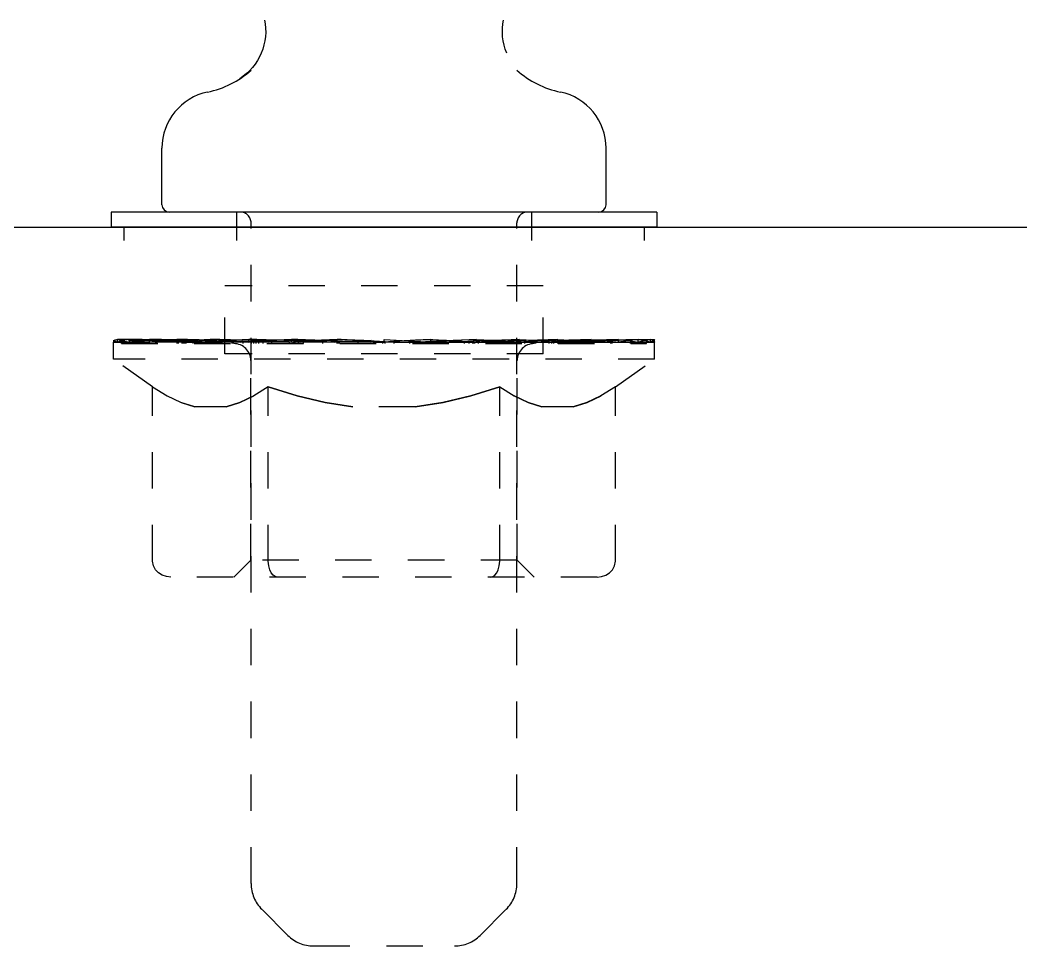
# Model space of a CAD drawing. Extents: x 0 to 288, y 0 to 192.
# Drawn here: x 107.5 to 110.25, y 111.467 to 114.011 of the extents above; entities that cross this region are included whole.
import ezdxf

# ---------------------------------------------------------------- set-up
doc = ezdxf.new("R2010")
doc.units = 0
doc.header["$MEASUREMENT"] = 0
doc.linetypes.add('HIDDEN', pattern=[0.2, 0.1, -0.1])
doc.layers.get('0').update_dxf_attribs({"linetype": 'CONTINUOUS'})
doc.layers.add('DEFAULT_2', color=8, linetype='HIDDEN')
doc.layers.add('PANEL', color=9, linetype='CONTINUOUS')

msp = doc.modelspace()

# ---------------------------------------------------------------- linework, layer by layer
at = {"color": 7, "linetype": 'Continuous'}
for p, q in [((108.8262, 114.0005), (108.8279, 114.0113)), ((108.8299, 113.9425), (108.8274, 113.9539)), ((108.8332, 113.9312), (108.8299, 113.9425)), ((108.8372, 113.9205), (108.8332, 113.9313)), ((108.1135, 113.8566), (108.104, 113.8499)), ((107.89, 113.5037), (107.89, 113.6595)), ((109.11, 113.5037), (109.11, 113.6595)), ((109.25, 113.4837), (107.75, 113.4837)), ((107.75, 113.4837), (107.75, 113.4417)), ((109.25, 113.4837), (109.25, 113.4417)), ((109.25, 113.4417), (107.75, 113.4417)), ((107.785, 113.4417), (107.785, 113.4057)), ((109.215, 113.4417), (109.215, 113.4057))]:
    msp.add_line(p, q, dxfattribs=at)
at = {"linetype": 'HIDDEN'}
msp.add_line((108.9375, 113.2807), (108.0625, 113.2807), dxfattribs=at)
at = {"color": 8, "linetype": 'HIDDEN'}
for p, q in [((108.0625, 113.0937), (108.0625, 113.2807)), ((108.9375, 113.0937), (108.9375, 113.2807)), ((108.9375, 113.0937), (108.0625, 113.0937))]:
    msp.add_line(p, q, dxfattribs=at)
at = {"color": 7, "linetype": 'Continuous'}
for points in [[(108.1721, 114.0113), (108.1738, 114.0006), (108.1748, 113.9889), (108.1749, 113.9773), (108.1742, 113.9656), (108.1726, 113.9541), (108.1702, 113.9427), (108.1669, 113.9315), (108.1628, 113.9206), (108.1579, 113.91), (108.1522, 113.8998), (108.1458, 113.89), (108.1387, 113.8808), (108.1309, 113.8721), (108.1225, 113.864), (108.1135, 113.8566)], [(108.8274, 113.9539), (108.8258, 113.9655), (108.8251, 113.9772), (108.8252, 113.9889), (108.8262, 114.0005)]]:
    msp.add_lwpolyline(points, dxfattribs=at)
for centre, radius, start, end in [((107.9635, 114.0645), 0.2565, 281.6478, 311.9717), ((109.0365, 114.0645), 0.2565, 228.0281, 258.3522), ((108.047, 113.6595), 0.157, 101.6478, 180), ((108.953, 113.6595), 0.157, 0, 78.3522), ((107.91, 113.5037), 0.02, 180, 270), ((109.09, 113.5037), 0.02, 270, 0)]:
    msp.add_arc(centre, radius, start, end, dxfattribs=at)
at = {"layer": 'DEFAULT_2', "color": 8, "linetype": 'HIDDEN'}
for p, q in [((108.095, 113.4837), (108.095, 113.4057)), ((108.905, 113.4837), (108.905, 113.4057)), ((108.135, 111.6382), (108.135, 113.4537)), ((108.865, 111.6382), (108.865, 113.4537)), ((107.7565, 113.0791), (107.7565, 113.126)), ((107.7565, 113.126), (107.7565, 113.1256)), ((107.7565, 113.1256), (108.1132, 113.1256)), ((107.8979, 113.1297), (107.7577, 113.1312)), ((107.7577, 113.1256), (107.7577, 113.1312)), ((107.7678, 113.126), (107.7678, 113.1337)), ((107.7899, 113.126), (107.7678, 113.126)), ((107.7888, 113.126), (107.7678, 113.126)), ((107.7784, 113.1221), (107.7784, 113.126)), ((107.7784, 113.1221), (109.2216, 113.1221)), ((107.8171, 113.1263), (107.7888, 113.126)), ((107.7888, 113.1221), (107.7888, 113.126)), ((107.7899, 113.1221), (107.7899, 113.126)), ((107.8013, 113.126), (107.8013, 113.1337)), ((107.823, 113.126), (107.8013, 113.126)), ((107.8465, 113.1263), (107.8208, 113.126)), ((107.8208, 113.1221), (107.8208, 113.126)), ((107.849, 113.1263), (107.823, 113.126)), ((107.823, 113.1221), (107.823, 113.126)), ((107.8561, 113.126), (107.8561, 113.1337)), ((107.8767, 113.126), (107.8561, 113.126)), ((107.897, 113.1263), (107.8734, 113.126)), ((107.8734, 113.1221), (107.8734, 113.126)), ((107.9007, 113.1263), (107.8767, 113.126)), ((107.8767, 113.1221), (107.8767, 113.126)), ((107.8979, 113.1256), (107.8979, 113.1297)), ((107.9304, 113.126), (107.9304, 113.1337)), ((107.9493, 113.126), (107.9304, 113.126)), ((107.9318, 113.1221), (107.9318, 113.1256)), ((107.9325, 113.1221), (107.9325, 113.1256)), ((107.9356, 113.1221), (107.9356, 113.1256)), ((107.9659, 113.1263), (107.9451, 113.126)), ((107.9451, 113.1221), (107.9451, 113.126)), ((107.9453, 113.1221), (107.9453, 113.1256)), ((107.9707, 113.1263), (107.9493, 113.126)), ((107.9493, 113.1221), (107.9493, 113.126)), ((107.9514, 113.1256), (107.9525, 113.1268)), ((107.9525, 113.1221), (107.9525, 113.1268)), ((107.9564, 113.1221), (107.9564, 113.1256)), ((107.9757, 113.1221), (107.9757, 113.1256)), ((107.9938, 113.1221), (107.9938, 113.1256)), ((107.9962, 113.1221), (107.9962, 113.1288)), ((108.022, 113.1221), (108.022, 113.1256)), ((108.0221, 113.126), (108.0221, 113.1337)), ((108.0387, 113.126), (108.0221, 113.126)), ((108.051, 113.1263), (108.0337, 113.126)), ((108.0337, 113.1221), (108.0337, 113.126)), ((108.0567, 113.1263), (108.0387, 113.126)), ((108.0387, 113.1221), (108.0387, 113.126)), ((108.0466, 113.1221), (108.0466, 113.1256)), ((108.0623, 113.1221), (108.0623, 113.1305)), ((108.0829, 113.1221), (108.0829, 113.1256)), ((108.0856, 113.1221), (108.0856, 113.1256)), ((108.1132, 113.1221), (108.1132, 113.1256)), ((108.1915, 113.1256), (108.1258, 113.1256)), ((108.1282, 113.126), (108.1282, 113.1337)), ((108.142, 113.126), (108.1282, 113.126)), ((108.1497, 113.1263), (108.1364, 113.126)), ((108.1364, 113.1221), (108.1364, 113.126)), ((108.1562, 113.1263), (108.142, 113.126)), ((108.142, 113.1221), (108.142, 113.126)), ((108.1487, 113.1221), (108.1487, 113.1319)), ((108.1564, 113.1221), (108.1564, 113.1256)), ((108.1676, 113.1221), (108.1676, 113.1256)), ((108.1915, 113.1221), (108.1915, 113.1256)), ((108.2792, 113.1256), (108.2166, 113.1256)), ((108.2403, 113.1221), (108.2403, 113.1256)), ((108.2457, 113.126), (108.2457, 113.1337)), ((108.2563, 113.126), (108.2457, 113.126)), ((108.2501, 113.126), (108.2457, 113.126)), ((108.2501, 113.1221), (108.2501, 113.126)), ((108.2528, 113.133), (108.2517, 113.1334)), ((108.2528, 113.1221), (108.2528, 113.1329)), ((108.2563, 113.1221), (108.2563, 113.126)), ((108.2656, 113.1221), (108.2656, 113.1261)), ((108.2792, 113.1221), (108.2792, 113.1256)), ((108.3736, 113.1256), (108.3159, 113.1256)), ((108.3322, 113.1221), (108.3322, 113.1256)), ((108.3653, 113.1256), (108.5, 113.1337)), ((108.3715, 113.1336), (108.3709, 113.1337)), ((108.3709, 113.126), (108.3709, 113.1337)), ((108.3779, 113.126), (108.3709, 113.126)), ((108.3715, 113.126), (108.3715, 113.1336)), ((108.3715, 113.1221), (108.3715, 113.126)), ((108.3736, 113.1221), (108.3736, 113.1256)), ((108.3765, 113.1221), (108.3765, 113.1263)), ((108.3779, 113.1221), (108.3779, 113.126)), ((108.4718, 113.1256), (108.4209, 113.1256)), ((108.4291, 113.1221), (108.4291, 113.1256)), ((108.4718, 113.1221), (108.4718, 113.1256)), ((108.497, 113.1261), (108.4967, 113.126)), ((108.4967, 113.126), (108.5, 113.126)), ((108.4967, 113.1221), (108.4967, 113.126)), ((108.497, 113.1221), (108.497, 113.1261)), ((108.5, 113.1337), (108.6347, 113.1256)), ((108.5, 113.126), (108.5, 113.1337)), ((108.5033, 113.126), (108.5, 113.126)), ((108.503, 113.1261), (108.5033, 113.126)), ((108.503, 113.1221), (108.503, 113.1261)), ((108.5033, 113.1221), (108.5033, 113.126)), ((108.5282, 113.1256), (108.5791, 113.1256)), ((108.5282, 113.1221), (108.5282, 113.1256)), ((108.5709, 113.1221), (108.5709, 113.1256)), ((108.6221, 113.126), (108.6291, 113.126)), ((108.6221, 113.1221), (108.6221, 113.126)), ((108.6235, 113.1221), (108.6235, 113.1263)), ((108.6264, 113.1256), (108.6841, 113.1256)), ((108.6264, 113.1221), (108.6264, 113.1256)), ((108.6285, 113.1336), (108.6291, 113.1337)), ((108.6285, 113.126), (108.6285, 113.1336)), ((108.6285, 113.1221), (108.6285, 113.126)), ((108.6291, 113.126), (108.6291, 113.1337)), ((108.6678, 113.1221), (108.6678, 113.1256)), ((108.7208, 113.1256), (108.7834, 113.1256)), ((108.7208, 113.1221), (108.7208, 113.1256)), ((108.7344, 113.1221), (108.7344, 113.1261)), ((108.7437, 113.126), (108.7543, 113.126)), ((108.7437, 113.1221), (108.7437, 113.126)), ((108.7472, 113.133), (108.7483, 113.1334)), ((108.7472, 113.1221), (108.7472, 113.1329)), ((108.7499, 113.126), (108.7543, 113.126)), ((108.7499, 113.1221), (108.7499, 113.126)), ((108.7543, 113.126), (108.7543, 113.1337)), ((108.7597, 113.1221), (108.7597, 113.1256)), ((108.8085, 113.1256), (108.8742, 113.1256)), ((108.8085, 113.1221), (108.8085, 113.1256)), ((108.8324, 113.1221), (108.8324, 113.1256)), ((108.8436, 113.1221), (108.8436, 113.1256)), ((108.8438, 113.1263), (108.858, 113.126)), ((108.8513, 113.1221), (108.8513, 113.1319)), ((108.858, 113.126), (108.8718, 113.126)), ((108.858, 113.1221), (108.858, 113.126)), ((108.8636, 113.1221), (108.8636, 113.126)), ((108.8718, 113.126), (108.8718, 113.1337)), ((108.8868, 113.1256), (109.1158, 113.1256)), ((108.8868, 113.1221), (108.8868, 113.1256)), ((108.9144, 113.1221), (108.9144, 113.1256)), ((108.9171, 113.1221), (108.9171, 113.1256)), ((108.9377, 113.1221), (108.9377, 113.1305)), ((108.9433, 113.1263), (108.9613, 113.126)), ((108.9534, 113.1221), (108.9534, 113.1256)), ((108.9613, 113.126), (108.9779, 113.126)), ((108.9613, 113.1221), (108.9613, 113.126)), ((108.9663, 113.1221), (108.9663, 113.126)), ((108.9779, 113.126), (108.9779, 113.1337)), ((108.978, 113.1221), (108.978, 113.1256)), ((109.0038, 113.1221), (109.0038, 113.1288)), ((109.0062, 113.1221), (109.0062, 113.1256)), ((109.0243, 113.1221), (109.0243, 113.1256)), ((109.0293, 113.1263), (109.0507, 113.126)), ((109.0436, 113.1221), (109.0436, 113.1256)), ((109.0486, 113.1256), (109.0475, 113.1268)), ((109.0475, 113.1221), (109.0475, 113.1268)), ((109.0507, 113.126), (109.0696, 113.126)), ((109.0507, 113.1221), (109.0507, 113.126)), ((109.0547, 113.1221), (109.0547, 113.1256)), ((109.0549, 113.1221), (109.0549, 113.126)), ((109.0644, 113.1221), (109.0644, 113.1256)), ((109.0675, 113.1221), (109.0675, 113.1256)), ((109.0682, 113.1221), (109.0682, 113.1256)), ((109.0696, 113.126), (109.0696, 113.1337)), ((109.0993, 113.1263), (109.1233, 113.126)), ((109.1233, 113.126), (109.1439, 113.126)), ((109.1233, 113.1221), (109.1233, 113.126)), ((109.1266, 113.1221), (109.1266, 113.126)), ((109.1439, 113.126), (109.1439, 113.1337)), ((109.151, 113.1263), (109.177, 113.126)), ((109.177, 113.126), (109.1987, 113.126)), ((109.177, 113.1221), (109.177, 113.126)), ((109.1792, 113.1221), (109.1792, 113.126)), ((109.1829, 113.1263), (109.2101, 113.126)), ((109.1842, 113.1263), (109.2112, 113.126)), ((109.1987, 113.126), (109.1987, 113.1337)), ((109.2101, 113.126), (109.2435, 113.126)), ((109.2101, 113.1221), (109.2101, 113.126)), ((109.2112, 113.1221), (109.2112, 113.126)), ((109.2216, 113.1221), (109.2216, 113.126)), ((109.2322, 113.126), (109.2322, 113.1337)), ((109.2435, 113.0791), (109.2435, 113.1337)), ((109.2435, 113.0791), (107.7565, 113.0791)), ((107.8643, 113.0036), (107.7565, 113.0791)), ((108.1341, 112.5271), (108.1341, 113.0755)), ((108.8659, 112.5271), (108.8659, 113.0755)), ((109.1357, 113.0036), (109.2435, 113.0791)), ((107.8643, 112.5239), (107.8643, 113.0036)), ((108.1822, 112.5239), (108.1822, 113.0036)), ((108.8178, 112.5239), (108.8178, 113.0036)), ((109.1357, 112.5239), (109.1357, 113.0036)), ((108.066, 112.9485), (107.9805, 112.9485)), ((108.5855, 112.9485), (108.4145, 112.9485)), ((109.0195, 112.9485), (108.934, 112.9485)), ((108.1341, 112.5271), (108.0875, 112.4805)), ((108.8659, 112.5271), (108.1341, 112.5271)), ((108.8659, 112.5271), (108.9125, 112.4805)), ((109.0856, 112.4805), (107.9144, 112.4805)), ((108.2357, 111.496), (108.1643, 111.5674)), ((108.7643, 111.496), (108.8357, 111.5674)), ((108.3064, 111.4667), (108.6936, 111.4667))]:
    msp.add_line(p, q, dxfattribs=at)
for points in [[(107.7678, 113.1337), (107.7615, 113.1311), (107.7578, 113.1285), (107.7565, 113.126)], [(107.7577, 113.1312), (107.76, 113.1294), (107.7633, 113.1277), (107.7678, 113.126)], [(107.9294, 113.1256), (107.9183, 113.1274), (107.9025, 113.1291), (107.8822, 113.1306), (107.8581, 113.1318), (107.8306, 113.1327), (107.8003, 113.1334), (107.7678, 113.1337)], [(107.9762, 113.1256), (107.9546, 113.1274), (107.9292, 113.1291), (107.9006, 113.1306), (107.8695, 113.1318), (107.8365, 113.1327), (107.8023, 113.1334), (107.7678, 113.1337)], [(107.7678, 113.1337), (107.7765, 113.1311), (107.7877, 113.1285), (107.8013, 113.126)], [(107.8013, 113.1337), (107.7877, 113.1311), (107.7765, 113.1285), (107.7678, 113.126)], [(107.8446, 113.1263), (107.806, 113.1263), (107.7784, 113.126)], [(107.8252, 113.1256), (107.8023, 113.1259), (107.7784, 113.126)], [(107.8013, 113.1337), (107.8173, 113.1311), (107.8356, 113.1285), (107.8561, 113.126)], [(108.0239, 113.1256), (107.998, 113.1274), (107.9689, 113.1291), (107.9374, 113.1306), (107.9041, 113.1318), (107.8699, 113.1327), (107.8354, 113.1334), (107.8013, 113.1337)], [(107.8561, 113.1337), (107.8356, 113.1311), (107.8173, 113.1285), (107.8013, 113.126)], [(107.9318, 113.1256), (107.9265, 113.1274), (107.9163, 113.1291), (107.9012, 113.1306), (107.8817, 113.1318), (107.8582, 113.1327), (107.8312, 113.1334), (107.8013, 113.1337)], [(107.8842, 113.1256), (107.8594, 113.1261), (107.8331, 113.1263)], [(107.8887, 113.1256), (107.8662, 113.1261), (107.8418, 113.1263)], [(107.8985, 113.1256), (107.8719, 113.1261), (107.8446, 113.1263)], [(107.931, 113.1256), (107.9036, 113.1261), (107.8761, 113.1263), (107.8465, 113.1263)], [(107.8561, 113.1337), (107.8788, 113.1311), (107.9036, 113.1285), (107.9304, 113.126)], [(108.0862, 113.1256), (108.0566, 113.1274), (108.0247, 113.1291), (107.9913, 113.1306), (107.9569, 113.1318), (107.9224, 113.1327), (107.8886, 113.1334), (107.8561, 113.1337)], [(107.9304, 113.1337), (107.9036, 113.1311), (107.8788, 113.1285), (107.8561, 113.126)], [(107.9525, 113.1268), (107.9522, 113.1274), (107.9478, 113.1291), (107.9384, 113.1306), (107.9242, 113.1318), (107.9054, 113.1327), (107.8826, 113.1334), (107.8561, 113.1337)], [(107.9117, 113.1256), (107.8924, 113.1261), (107.8705, 113.1263)], [(107.9808, 113.1256), (107.9533, 113.1261), (107.9265, 113.1263), (107.897, 113.1263)], [(107.9443, 113.1256), (107.9316, 113.1271), (107.916, 113.1284), (107.8979, 113.1297)], [(107.9526, 113.1256), (107.937, 113.1261), (107.9184, 113.1263)], [(107.9304, 113.1337), (107.9592, 113.1311), (107.9898, 113.1285), (108.0221, 113.126)], [(108.161, 113.1256), (108.1287, 113.1274), (108.095, 113.1291), (108.0606, 113.1306), (108.0262, 113.1318), (107.9925, 113.1327), (107.9604, 113.1334), (107.9304, 113.1337)], [(108.0221, 113.1337), (107.9898, 113.1311), (107.9592, 113.1285), (107.9304, 113.126)], [(107.9962, 113.1288), (107.9961, 113.1291), (107.9926, 113.1306), (107.9841, 113.1318), (107.9706, 113.1327), (107.9526, 113.1334), (107.9304, 113.1337)], [(108.0464, 113.1256), (108.0197, 113.1261), (107.9943, 113.1263), (107.9659, 113.1263)], [(108.0101, 113.1256), (107.9987, 113.1261), (107.9839, 113.1263)], [(107.9877, 113.1256), (107.9945, 113.1274), (107.9962, 113.1288)], [(108.0221, 113.1337), (108.056, 113.1311), (108.0915, 113.1285), (108.1282, 113.126)], [(108.2461, 113.1256), (108.2122, 113.1274), (108.1776, 113.1291), (108.1433, 113.1306), (108.1098, 113.1318), (108.078, 113.1327), (108.0486, 113.1334), (108.0221, 113.1337)], [(108.1282, 113.1337), (108.0914, 113.1311), (108.056, 113.1285), (108.0221, 113.126)], [(108.0623, 113.1305), (108.0597, 113.1318), (108.052, 113.1327), (108.0393, 113.1334), (108.0221, 113.1337)], [(108.0396, 113.1256), (108.0522, 113.1274), (108.0598, 113.1291), (108.0623, 113.1305)], [(108.1258, 113.1256), (108.1007, 113.1261), (108.0775, 113.1263), (108.051, 113.1263)], [(108.0825, 113.1256), (108.0757, 113.1261), (108.0651, 113.1263)], [(108.1055, 113.1256), (108.1234, 113.1274), (108.1368, 113.1291), (108.1453, 113.1306), (108.1486, 113.1318), (108.1487, 113.1319)], [(108.1282, 113.1337), (108.1663, 113.1311), (108.2055, 113.1285), (108.2457, 113.126)], [(108.3389, 113.1256), (108.3043, 113.1274), (108.27, 113.1291), (108.2368, 113.1306), (108.2053, 113.1318), (108.1763, 113.1327), (108.1505, 113.1334), (108.1282, 113.1337)], [(108.2457, 113.1337), (108.2055, 113.1311), (108.1663, 113.1285), (108.1282, 113.126)], [(108.1487, 113.1319), (108.1469, 113.1327), (108.1401, 113.1334), (108.1282, 113.1337)], [(108.2166, 113.1256), (108.1938, 113.1261), (108.1736, 113.1263), (108.1497, 113.1263)], [(108.1676, 113.1256), (108.1655, 113.1261), (108.1595, 113.1263)], [(108.1833, 113.1256), (108.2061, 113.1274), (108.2248, 113.1291), (108.239, 113.1306), (108.2483, 113.1318), (108.2526, 113.1327), (108.2528, 113.133)], [(108.2457, 113.1337), (108.2868, 113.1311), (108.3286, 113.1285), (108.3709, 113.126)], [(108.4366, 113.1256), (108.4024, 113.1274), (108.3694, 113.1291), (108.3383, 113.1306), (108.3098, 113.1318), (108.2845, 113.1327), (108.263, 113.1334), (108.2457, 113.1337)], [(108.3709, 113.1337), (108.3285, 113.1311), (108.2868, 113.1285), (108.2457, 113.126)], [(108.2656, 113.1261), (108.2643, 113.1263), (108.2591, 113.1263), (108.2501, 113.126)], [(108.3159, 113.1256), (108.2962, 113.1261), (108.2795, 113.1263), (108.2661, 113.1263), (108.2563, 113.126)], [(108.2628, 113.1256), (108.2655, 113.1261), (108.2656, 113.1261)], [(108.2708, 113.1256), (108.2978, 113.1274), (108.3212, 113.1291), (108.3406, 113.1306), (108.3556, 113.1318), (108.3657, 113.1327), (108.3709, 113.1334), (108.3715, 113.1336)], [(108.3709, 113.1337), (108.4137, 113.1311), (108.4568, 113.1285), (108.5, 113.126)], [(108.5362, 113.1256), (108.5035, 113.1274), (108.4727, 113.1291), (108.4447, 113.1306), (108.42, 113.1318), (108.3992, 113.1327), (108.3827, 113.1334), (108.3709, 113.1337)], [(108.4209, 113.1256), (108.4048, 113.1261), (108.3922, 113.1263), (108.3831, 113.1263), (108.3779, 113.126)], [(108.4638, 113.1256), (108.4965, 113.1274), (108.5273, 113.1291), (108.5553, 113.1306), (108.58, 113.1318), (108.6008, 113.1327), (108.6173, 113.1334), (108.6291, 113.1337)], [(108.4718, 113.1256), (108.4837, 113.1261), (108.4919, 113.1263), (108.4963, 113.1263), (108.497, 113.1261)], [(108.6291, 113.1337), (108.5863, 113.1311), (108.5432, 113.1285), (108.5, 113.126)], [(108.5282, 113.1256), (108.5163, 113.1261), (108.5081, 113.1263), (108.5037, 113.1263), (108.503, 113.1261)], [(108.5634, 113.1256), (108.5976, 113.1274), (108.6306, 113.1291), (108.6617, 113.1306), (108.6902, 113.1318), (108.7155, 113.1327), (108.737, 113.1334), (108.7543, 113.1337)], [(108.5791, 113.1256), (108.5952, 113.1261), (108.6078, 113.1263), (108.6169, 113.1263), (108.6221, 113.126)], [(108.7292, 113.1256), (108.7022, 113.1274), (108.6788, 113.1291), (108.6594, 113.1306), (108.6444, 113.1318), (108.6343, 113.1327), (108.6291, 113.1334), (108.6285, 113.1336)], [(108.6291, 113.1337), (108.6715, 113.1311), (108.7133, 113.1285), (108.7543, 113.126)], [(108.7543, 113.1337), (108.7132, 113.1311), (108.6714, 113.1285), (108.6291, 113.126)], [(108.6611, 113.1256), (108.6957, 113.1274), (108.73, 113.1291), (108.7632, 113.1306), (108.7947, 113.1318), (108.8237, 113.1327), (108.8495, 113.1334), (108.8718, 113.1337)], [(108.6841, 113.1256), (108.7038, 113.1261), (108.7205, 113.1263), (108.7339, 113.1263), (108.7437, 113.126)], [(108.7344, 113.1261), (108.7357, 113.1263), (108.7409, 113.1263), (108.7499, 113.126)], [(108.7372, 113.1256), (108.7345, 113.1261), (108.7344, 113.1261)], [(108.8167, 113.1256), (108.7939, 113.1274), (108.7752, 113.1291), (108.761, 113.1306), (108.7517, 113.1318), (108.7474, 113.1327), (108.7472, 113.133)], [(108.7539, 113.1256), (108.7878, 113.1274), (108.8224, 113.1291), (108.8567, 113.1306), (108.8902, 113.1318), (108.922, 113.1327), (108.9514, 113.1334), (108.9779, 113.1337)], [(108.7543, 113.1337), (108.7945, 113.1311), (108.8337, 113.1285), (108.8718, 113.126)], [(108.8718, 113.1337), (108.8337, 113.1311), (108.7945, 113.1285), (108.7543, 113.126)], [(108.7834, 113.1256), (108.8062, 113.1261), (108.8264, 113.1263)], [(108.8264, 113.1263), (108.8503, 113.1263), (108.8636, 113.126)], [(108.8324, 113.1256), (108.8345, 113.1261), (108.8405, 113.1263)], [(108.839, 113.1256), (108.8713, 113.1274), (108.905, 113.1291), (108.9394, 113.1306), (108.9738, 113.1318), (109.0075, 113.1327), (109.0396, 113.1334), (109.0696, 113.1337)], [(108.8513, 113.1319), (108.8531, 113.1327), (108.8599, 113.1334), (108.8718, 113.1337)], [(108.8945, 113.1256), (108.8766, 113.1274), (108.8632, 113.1291), (108.8547, 113.1306), (108.8514, 113.1318), (108.8513, 113.1319)], [(108.8718, 113.1337), (108.9086, 113.1311), (108.944, 113.1285), (108.9779, 113.126)], [(108.9779, 113.1337), (108.944, 113.1311), (108.9085, 113.1285), (108.8718, 113.126)], [(108.8742, 113.1256), (108.8993, 113.1261), (108.9225, 113.1263)], [(108.9138, 113.1256), (108.9434, 113.1274), (108.9753, 113.1291), (109.0087, 113.1306), (109.0431, 113.1318), (109.0776, 113.1327), (109.1114, 113.1334), (109.1439, 113.1337)], [(108.9175, 113.1256), (108.9243, 113.1261), (108.9349, 113.1263)], [(108.9225, 113.1263), (108.949, 113.1263), (108.9663, 113.126)], [(108.9377, 113.1305), (108.9403, 113.1318), (108.948, 113.1327), (108.9607, 113.1334), (108.9779, 113.1337)], [(108.9604, 113.1256), (108.9478, 113.1274), (108.9402, 113.1291), (108.9377, 113.1305)], [(108.9536, 113.1256), (108.9803, 113.1261), (109.0057, 113.1263)], [(108.9761, 113.1256), (109.002, 113.1274), (109.0311, 113.1291), (109.0626, 113.1306), (109.0959, 113.1318), (109.1301, 113.1327), (109.1646, 113.1334), (109.1987, 113.1337)], [(108.9779, 113.1337), (109.0102, 113.1311), (109.0408, 113.1285), (109.0696, 113.126)], [(109.0696, 113.1337), (109.0408, 113.1311), (109.0102, 113.1285), (108.9779, 113.126)], [(108.9899, 113.1256), (109.0013, 113.1261), (109.0161, 113.1263)], [(109.0038, 113.1288), (109.0039, 113.1291), (109.0074, 113.1306), (109.0159, 113.1318), (109.0294, 113.1327), (109.0474, 113.1334), (109.0696, 113.1337)], [(109.0123, 113.1256), (109.0055, 113.1274), (109.0038, 113.1288)], [(109.0057, 113.1263), (109.0341, 113.1263), (109.0549, 113.126)], [(109.0192, 113.1256), (109.0467, 113.1261), (109.0735, 113.1263)], [(109.0238, 113.1256), (109.0454, 113.1274), (109.0708, 113.1291), (109.0994, 113.1306), (109.1305, 113.1318), (109.1635, 113.1327), (109.1977, 113.1334), (109.2322, 113.1337)], [(109.0474, 113.1256), (109.063, 113.1261), (109.0816, 113.1263)], [(109.0475, 113.1268), (109.0478, 113.1274), (109.0522, 113.1291), (109.0616, 113.1306), (109.0758, 113.1318), (109.0946, 113.1327), (109.1174, 113.1334), (109.1439, 113.1337)], [(109.0557, 113.1256), (109.0723, 113.1274), (109.0932, 113.1291), (109.118, 113.1306), (109.146, 113.1318), (109.1768, 113.1327), (109.2095, 113.1334), (109.2435, 113.1337)], [(109.0682, 113.1256), (109.0735, 113.1274), (109.0837, 113.1291), (109.0988, 113.1306), (109.1183, 113.1318), (109.1418, 113.1327), (109.1688, 113.1334), (109.1987, 113.1337)], [(109.069, 113.1256), (109.0964, 113.1261), (109.1239, 113.1263)], [(109.0696, 113.1337), (109.0964, 113.1311), (109.1212, 113.1285), (109.1439, 113.126)], [(109.1439, 113.1337), (109.1212, 113.1311), (109.0964, 113.1285), (109.0696, 113.126)], [(109.0706, 113.1256), (109.0817, 113.1274), (109.0975, 113.1291), (109.1178, 113.1306), (109.1419, 113.1318), (109.1694, 113.1327), (109.1997, 113.1334), (109.2322, 113.1337)], [(109.0735, 113.1263), (109.103, 113.1263), (109.1266, 113.126)], [(109.0883, 113.1256), (109.1076, 113.1261), (109.1295, 113.1263)], [(109.1015, 113.1256), (109.1281, 113.1261), (109.1554, 113.1263)], [(109.1113, 113.1256), (109.1338, 113.1261), (109.1582, 113.1263)], [(109.1158, 113.1256), (109.1407, 113.1261), (109.1669, 113.1263)], [(109.1239, 113.1263), (109.1535, 113.1263), (109.1792, 113.126)], [(109.1439, 113.1337), (109.1644, 113.1311), (109.1827, 113.1285), (109.1987, 113.126)], [(109.1987, 113.1337), (109.1827, 113.1311), (109.1644, 113.1285), (109.1439, 113.126)], [(109.1554, 113.1263), (109.1941, 113.1263), (109.2216, 113.126)], [(109.1987, 113.1337), (109.2123, 113.1311), (109.2235, 113.1285), (109.2322, 113.126)], [(109.2322, 113.1337), (109.2235, 113.1311), (109.2123, 113.1285), (109.1987, 113.126)], [(109.2322, 113.1337), (109.2385, 113.1311), (109.2422, 113.1285), (109.2435, 113.126)], [(109.2435, 113.1337), (109.2422, 113.1311), (109.2385, 113.1285), (109.2322, 113.126)], [(107.8643, 113.0036), (107.9041, 112.9785), (107.9425, 112.9602), (107.9805, 112.9485)], [(108.1822, 113.0036), (108.1424, 112.9785), (108.104, 112.9602), (108.066, 112.9485)], [(108.4145, 112.9485), (108.3379, 112.9603), (108.261, 112.9787), (108.1822, 113.0036)], [(108.1822, 113.0036), (108.2617, 112.9785), (108.3385, 112.9602), (108.4145, 112.9485)], [(108.5855, 112.9485), (108.6621, 112.9603), (108.739, 112.9787), (108.8178, 113.0036)], [(108.8178, 113.0036), (108.7383, 112.9785), (108.6615, 112.9602), (108.5855, 112.9485)], [(108.8178, 113.0036), (108.8576, 112.9785), (108.896, 112.9602), (108.934, 112.9485)], [(109.1357, 113.0036), (109.0959, 112.9785), (109.0575, 112.9602), (109.0195, 112.9485)], [(107.9805, 112.9485), (107.9422, 112.9603), (107.9038, 112.9787)], [(108.066, 112.9485), (108.1043, 112.9603), (108.1427, 112.9787)], [(108.934, 112.9485), (108.8957, 112.9603), (108.8573, 112.9787)], [(109.0195, 112.9485), (109.0578, 112.9603), (109.0962, 112.9787)], [(107.9144, 112.4805), (107.9024, 112.4818), (107.8909, 112.4856), (107.8804, 112.492), (107.872, 112.5008), (107.8664, 112.5116), (107.8643, 112.5239)], [(108.2072, 112.4805), (108.2012, 112.4818), (108.1954, 112.4856), (108.1902, 112.492), (108.186, 112.5008), (108.1832, 112.5116), (108.1822, 112.5239)], [(108.7928, 112.4805), (108.7988, 112.4818), (108.8046, 112.4856), (108.8098, 112.492), (108.814, 112.5008), (108.8168, 112.5116), (108.8178, 112.5239)], [(109.0856, 112.4805), (109.0976, 112.4818), (109.1091, 112.4856), (109.1196, 112.492), (109.128, 112.5008), (109.1336, 112.5116), (109.1357, 112.5239)]]:
    msp.add_lwpolyline(points, dxfattribs=at)
for centre, radius, start, end in [((108.105, 113.4537), 0.03, 0, 90), ((108.895, 113.4537), 0.03, 90, 180), ((108.0875, 113.0755), 0.0466, 0, 90), ((108.9125, 113.0755), 0.0466, 90, 180), ((108.235, 111.6382), 0.1, 180, 225), ((108.765, 111.6382), 0.1, 315, 0), ((108.3064, 111.5667), 0.1, 225, 270), ((108.6936, 111.5667), 0.1, 270, 315)]:
    msp.add_arc(centre, radius, start, end, dxfattribs=at)
at = {"layer": 'PANEL', "linetype": 'Continuous'}
msp.add_line((98.5, 113.4417), (118.5, 113.4417), dxfattribs=at)

doc.saveas('drawing.dxf')
